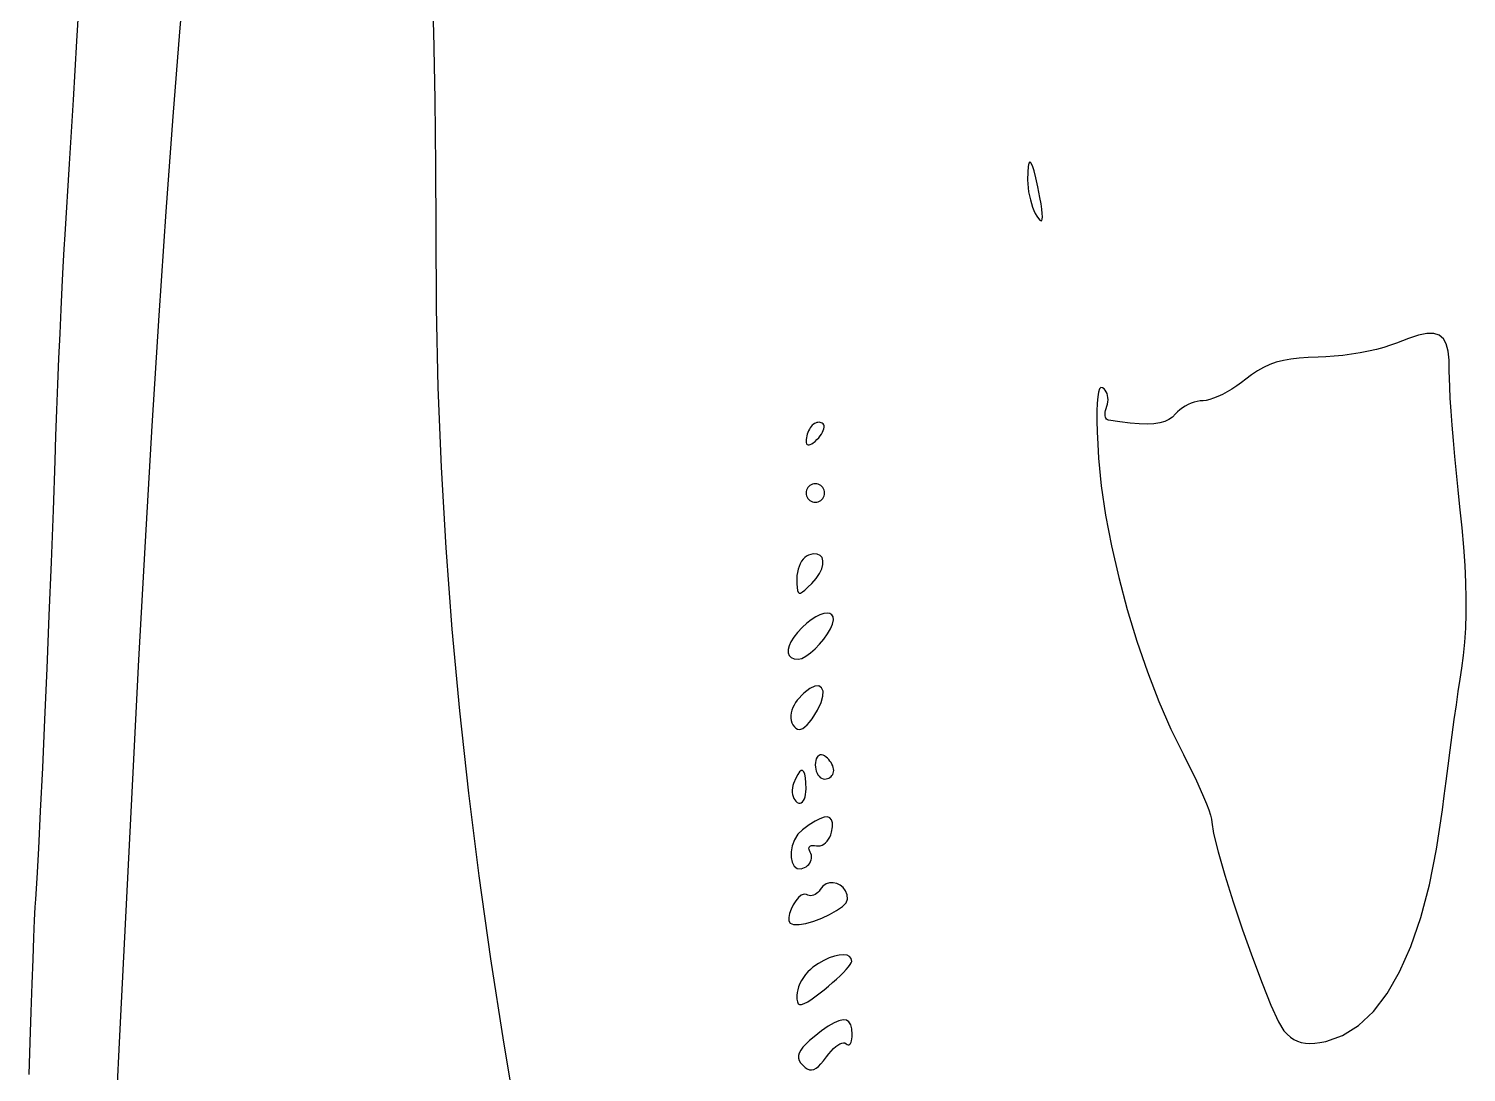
# Model space of a CAD drawing. Header units: millimetres. Extents: x 0 to 1242, y -2208 to 0.
# Drawn here: x 170.7 to 326.6, y -1935.8 to -1822.7 of the extents above; entities that cross this region are included whole.
import ezdxf

# ---------------------------------------------------------------- set-up
doc = ezdxf.new("R2010")
doc.units = ezdxf.units.MM
doc.layers.get('0').update_dxf_attribs({"linetype": 'CONTINUOUS'})

msp = doc.modelspace()

# ---------------------------------------------------------------- linework, layer by layer
for p, q in [((187.104689, -1823.04108), (187.787016, -1815.232)), ((214.367304, -1815.635104), (214.593987, -1822.990297)), ((176.265592, -1818.099392), (175.923171, -1824.039351)), ((186.381808, -1832.20304), (187.104689, -1823.04108)), ((214.593987, -1822.990297), (214.754568, -1830.352288)), ((175.923171, -1824.039351), (175.541504, -1830.398464)), ((175.541504, -1830.398464), (175.112233, -1837.333193)), ((214.754568, -1830.352288), (214.842441, -1837.571911)), ((185.632875, -1842.511), (186.381808, -1832.20304)), ((175.112233, -1837.333193), (174.627, -1845)), ((279.146121, -1837.266746), (279.070744, -1837.636064)), ((279.250232, -1837.129352), (279.146121, -1837.266746)), ((279.380875, -1837.22075), (279.250232, -1837.129352)), ((279.535848, -1837.537808), (279.380875, -1837.22075)), ((214.842441, -1837.571911), (214.851, -1844.5)), ((279.026303, -1838.240438), (279.015, -1839.083)), ((279.070744, -1837.636064), (279.026303, -1838.240438)), ((279.712949, -1838.077394), (279.535848, -1837.537808)), ((279.909976, -1838.836376), (279.712949, -1838.077394)), ((280.124727, -1839.811622), (279.909976, -1838.836376)), ((279.015, -1839.083), (279.030552, -1839.493348)), ((279.015, -1839.083), (279.015, -1839.083)), ((279.030552, -1839.493348), (279.070416, -1839.921504)), ((279.070416, -1839.921504), (279.132504, -1840.359236)), ((279.132504, -1840.359236), (279.214728, -1840.798312)), ((280.355, -1841), (280.124727, -1839.811622)), ((279.214728, -1840.798312), (279.315, -1841.2305)), ((279.315, -1841.2305), (279.431232, -1841.647568)), ((279.431232, -1841.647568), (279.561336, -1842.041284)), ((279.561336, -1842.041284), (279.703224, -1842.403416)), ((280.473972, -1841.682751), (280.355, -1841)), ((280.559536, -1842.254688), (280.473972, -1841.682751)), ((184.872392, -1853.75808), (185.632875, -1842.511)), ((279.703224, -1842.403416), (279.854808, -1842.725732)), ((279.854808, -1842.725732), (280.014, -1843)), ((280.014, -1843), (280.203908, -1843.266839)), ((280.203908, -1843.266839), (280.358584, -1843.433472)), ((280.358584, -1843.433472), (280.478256, -1843.498573)), ((280.478256, -1843.498573), (280.563152, -1843.460816)), ((280.611464, -1842.717137), (280.559536, -1842.254688)), ((280.563152, -1843.460816), (280.6135, -1843.318875)), ((280.629528, -1843.071424), (280.611464, -1842.717137)), ((280.6135, -1843.318875), (280.629528, -1843.071424)), ((174.627, -1845), (174.532068, -1846.584425)), ((214.851, -1844.5), (214.888063, -1852.983974)), ((174.532068, -1846.584425), (174.428184, -1848.4984)), ((174.428184, -1848.4984), (174.317616, -1850.690475)), ((174.317616, -1850.690475), (174.202632, -1853.1092)), ((174.202632, -1853.1092), (174.0855, -1855.703125)), ((184.114861, -1865.7374), (184.872392, -1853.75808)), ((214.888063, -1852.983974), (215.082224, -1861.558752)), ((174.0855, -1855.703125), (173.968488, -1858.4208)), ((321.394016, -1855.91252), (320.295792, -1856.257995)), ((322.308544, -1855.734985), (321.394016, -1855.91252)), ((323.053248, -1855.7328), (322.308544, -1855.734985)), ((323.642, -1855.913375), (323.053248, -1855.7328)), ((324.088672, -1856.28412), (323.642, -1855.913375)), ((315.9684, -1857.63632), (315.059375, -1857.81225)), ((316.834825, -1857.44035), (315.9684, -1857.63632)), ((317.6408, -1857.22752), (316.834825, -1857.44035)), ((318.368475, -1857.00101), (317.6408, -1857.22752)), ((319, -1856.764), (318.368475, -1857.00101)), ((320.295792, -1856.257995), (319, -1856.764)), ((319, -1856.764), (319, -1856.764)), ((324.407136, -1856.852445), (324.088672, -1856.28412)), ((324.611264, -1857.62576), (324.407136, -1856.852445)), ((324.714928, -1858.611475), (324.611264, -1857.62576)), ((173.968488, -1858.4208), (173.853864, -1861.210775)), ((305.265672, -1859.091872), (304.587156, -1859.397011)), ((305.982, -1858.840625), (305.265672, -1859.091872)), ((306.746688, -1858.640048), (305.982, -1858.840625)), ((307.570284, -1858.486919), (306.746688, -1858.640048)), ((308.463336, -1858.378016), (307.570284, -1858.486919)), ((309.436392, -1858.310117), (308.463336, -1858.378016)), ((310.5, -1858.28), (309.436392, -1858.310117)), ((311.354275, -1858.25197), (310.5, -1858.28)), ((312.2552, -1858.188), (311.354275, -1858.25197)), ((313.184925, -1858.09127), (312.2552, -1858.188)), ((314.1256, -1857.96496), (313.184925, -1858.09127)), ((315.059375, -1857.81225), (314.1256, -1857.96496)), ((324.732, -1859.817), (324.714928, -1858.611475)), ((302.673, -1860.668), (302.192552, -1861.044822)), ((303.301368, -1860.181853), (302.673, -1860.668)), ((303.935904, -1859.759264), (303.301368, -1860.181853)), ((304.587156, -1859.397011), (303.935904, -1859.759264)), ((324.738198, -1860.557092), (324.732, -1859.817)), ((324.774984, -1861.541216), (324.738198, -1860.557092)), ((173.853864, -1861.210775), (173.743896, -1864.0216)), ((215.082224, -1861.558752), (215.432841, -1870.216618)), ((286.708901, -1862.069289), (286.619552, -1862.587688)), ((286.827224, -1861.728496), (286.708901, -1862.069289)), ((286.974323, -1861.568627), (286.827224, -1861.728496)), ((287.15, -1861.593), (286.974323, -1861.568627)), ((287.302514, -1861.709866), (287.15, -1861.593)), ((287.433632, -1861.856648), (287.302514, -1861.709866)), ((287.542418, -1862.029122), (287.433632, -1861.856648)), ((287.627936, -1862.223064), (287.542418, -1862.029122)), ((287.68925, -1862.43425), (287.627936, -1862.223064)), ((300.148, -1862.31475), (299.654832, -1862.548352)), ((300.658088, -1862.042688), (300.148, -1862.31475)), ((301.175364, -1861.737074), (300.658088, -1862.042688)), ((301.690096, -1861.402816), (301.175364, -1861.737074)), ((302.192552, -1861.044822), (301.690096, -1861.402816)), ((324.839946, -1862.738544), (324.774984, -1861.541216)), ((286.559375, -1863.280375), (286.528568, -1864.144032)), ((286.619552, -1862.587688), (286.559375, -1863.280375)), ((287.46724, -1864.047984), (287.522475, -1863.828773)), ((287.522475, -1863.828773), (287.6, -1863.601)), ((287.6, -1863.601), (287.673746, -1863.366954)), ((287.673746, -1863.366954), (287.718608, -1863.129032)), ((287.725424, -1862.658456), (287.68925, -1862.43425)), ((287.718608, -1863.129032), (287.735522, -1862.891458)), ((287.735522, -1862.891458), (287.725424, -1862.658456)), ((295.801828, -1863.777091), (295.521552, -1863.982784)), ((296.104736, -1863.589032), (295.801828, -1863.777091)), ((296.424, -1863.421625), (296.104736, -1863.589032)), ((296.753344, -1863.277888), (296.424, -1863.421625)), ((297.086492, -1863.160839), (296.753344, -1863.277888)), ((297.417168, -1863.073496), (297.086492, -1863.160839)), ((297.739096, -1863.018877), (297.417168, -1863.073496)), ((298.046, -1863), (297.739096, -1863.018877)), ((298.374168, -1862.969318), (298.046, -1863)), ((298.758184, -1862.880544), (298.374168, -1862.969318)), ((299.188316, -1862.738586), (298.758184, -1862.880544)), ((299.654832, -1862.548352), (299.188316, -1862.738586)), ((324.930672, -1864.118248), (324.839946, -1862.738544)), ((173.743896, -1864.0216), (173.640852, -1866.801825)), ((256.030258, -1865.419077), (255.903312, -1865.483208)), ((256.159736, -1865.373864), (256.030258, -1865.419077)), ((256.28925, -1865.347875), (256.159736, -1865.373864)), ((256.416304, -1865.341416), (256.28925, -1865.347875)), ((256.538402, -1865.354793), (256.416304, -1865.341416)), ((256.653048, -1865.388312), (256.538402, -1865.354793)), ((256.757746, -1865.442279), (256.653048, -1865.388312)), ((286.528568, -1864.144032), (286.527329, -1865.175341)), ((286.527329, -1865.175341), (286.555856, -1866.370984)), ((287.42208, -1864.448072), (287.433905, -1864.255471)), ((287.431375, -1864.622625), (287.42208, -1864.448072)), ((287.4614, -1864.775968), (287.431375, -1864.622625)), ((287.433905, -1864.255471), (287.46724, -1864.047984)), ((287.511765, -1864.904939), (287.4614, -1864.775968)), ((287.58208, -1865.006376), (287.511765, -1864.904939)), ((287.671955, -1865.077117), (287.58208, -1865.006376)), ((287.781, -1865.114), (287.671955, -1865.077117)), ((289.033783, -1865.298487), (287.781, -1865.114)), ((290.141744, -1865.429496), (289.033783, -1865.298487)), ((291.115401, -1865.506049), (290.141744, -1865.429496)), ((293.335728, -1865.399192), (292.701875, -1865.491875)), ((293.877349, -1865.248141), (293.335728, -1865.399192)), ((294.337256, -1865.037744), (293.877349, -1865.248141)), ((294.725967, -1864.767023), (294.337256, -1865.037744)), ((295.054, -1864.435), (294.725967, -1864.767023)), ((295.270184, -1864.203093), (295.054, -1864.435)), ((295.521552, -1863.982784), (295.270184, -1864.203093)), ((325.04475, -1865.6495), (324.930672, -1864.118248)), ((173.640852, -1866.801825), (173.547, -1869.5)), ((183.374784, -1878.24208), (184.114861, -1865.7374)), ((255.074709, -1866.818045), (255.034136, -1867.00684)), ((255.129088, -1866.6282), (255.074709, -1866.818045)), ((255.195875, -1866.440875), (255.129088, -1866.6282)), ((255.273672, -1866.25964), (255.195875, -1866.440875)), ((255.361081, -1866.088065), (255.273672, -1866.25964)), ((255.456704, -1865.92972), (255.361081, -1866.088065)), ((255.559143, -1865.788175), (255.456704, -1865.92972)), ((255.667, -1865.667), (255.559143, -1865.788175)), ((255.781394, -1865.565951), (255.667, -1865.667)), ((255.667, -1865.667), (255.667, -1865.667)), ((255.903312, -1865.483208), (255.781394, -1865.565951)), ((256.367537, -1867.018875), (256.529616, -1866.81748)), ((256.529616, -1866.81748), (256.667839, -1866.616385)), ((256.667839, -1866.616385), (256.780808, -1866.41916)), ((256.85, -1865.517), (256.757746, -1865.442279)), ((256.780808, -1866.41916), (256.867125, -1866.229375)), ((256.917913, -1865.616035), (256.85, -1865.517)), ((256.867125, -1866.229375), (256.925392, -1866.0506)), ((256.952184, -1865.74036), (256.917913, -1865.616035)), ((256.925392, -1866.0506), (256.954211, -1865.886405)), ((256.954211, -1865.886405), (256.952184, -1865.74036)), ((286.555856, -1866.370984), (286.614347, -1867.727643)), ((291.965272, -1865.527168), (291.115401, -1865.506049)), ((292.701875, -1865.491875), (291.965272, -1865.527168)), ((325.179768, -1867.301472), (325.04475, -1865.6495)), ((255.008767, -1867.191015), (255, -1867.367)), ((255, -1867.367), (255.013765, -1867.534277)), ((255.034136, -1867.00684), (255.008767, -1867.191015)), ((255.013765, -1867.534277), (255.0542, -1867.660616)), ((255.0542, -1867.660616), (255.120015, -1867.746179)), ((255.120015, -1867.746179), (255.20992, -1867.791128)), ((255.20992, -1867.791128), (255.322625, -1867.795625)), ((255.322625, -1867.795625), (255.45684, -1867.759832)), ((255.45684, -1867.759832), (255.611275, -1867.683911)), ((255.611275, -1867.683911), (255.78464, -1867.568024)), ((255.78464, -1867.568024), (255.975645, -1867.412333)), ((255.975645, -1867.412333), (256.183, -1867.217)), ((256.183, -1867.217), (256.367537, -1867.018875)), ((286.614347, -1867.727643), (286.703, -1869.242)), ((325.333314, -1869.043336), (325.179768, -1867.301472)), ((173.547, -1869.5), (173.359763, -1874.853837)), ((286.703, -1869.242), (286.987437, -1872.213978)), ((325.502976, -1870.844264), (325.333314, -1869.043336)), ((215.432841, -1870.216618), (215.939272, -1878.949856)), ((325.686342, -1872.673428), (325.502976, -1870.844264)), ((255.01315, -1872.83835), (255, -1873)), ((255, -1873), (255.01315, -1873.16165)), ((255, -1873), (255, -1873)), ((255.0512, -1872.6848), (255.01315, -1872.83835)), ((255.01315, -1873.16165), (255.0512, -1873.3152)), ((255.11205, -1872.54145), (255.0512, -1872.6848)), ((255.1936, -1872.4104), (255.11205, -1872.54145)), ((255.29375, -1872.29375), (255.1936, -1872.4104)), ((255.4104, -1872.1936), (255.29375, -1872.29375)), ((255.54145, -1872.11205), (255.4104, -1872.1936)), ((255.6848, -1872.0512), (255.54145, -1872.11205)), ((255.83835, -1872.01315), (255.6848, -1872.0512)), ((256, -1872), (255.83835, -1872.01315)), ((256.16165, -1872.01315), (256, -1872)), ((256.3152, -1872.0512), (256.16165, -1872.01315)), ((256.45855, -1872.11205), (256.3152, -1872.0512)), ((256.5896, -1872.1936), (256.45855, -1872.11205)), ((256.70625, -1872.29375), (256.5896, -1872.1936)), ((256.8064, -1872.4104), (256.70625, -1872.29375)), ((256.88795, -1872.54145), (256.8064, -1872.4104)), ((256.9488, -1872.6848), (256.88795, -1872.54145)), ((256.98685, -1872.83835), (256.9488, -1872.6848)), ((256.9488, -1873.3152), (256.98685, -1873.16165)), ((257, -1873), (256.98685, -1872.83835)), ((256.98685, -1873.16165), (257, -1873)), ((286.987437, -1872.213978), (287.458096, -1875.396064)), ((325.881, -1874.5), (325.686342, -1872.673428)), ((255.0512, -1873.3152), (255.11205, -1873.45855)), ((255.11205, -1873.45855), (255.1936, -1873.5896)), ((255.1936, -1873.5896), (255.29375, -1873.70625)), ((255.29375, -1873.70625), (255.4104, -1873.8064)), ((255.4104, -1873.8064), (255.54145, -1873.88795)), ((255.54145, -1873.88795), (255.6848, -1873.9488)), ((255.6848, -1873.9488), (255.83835, -1873.98685)), ((255.83835, -1873.98685), (256, -1874)), ((256, -1874), (256.16165, -1873.98685)), ((256.16165, -1873.98685), (256.3152, -1873.9488)), ((256.3152, -1873.9488), (256.45855, -1873.88795)), ((256.45855, -1873.88795), (256.5896, -1873.8064)), ((256.5896, -1873.8064), (256.70625, -1873.70625)), ((256.70625, -1873.70625), (256.8064, -1873.5896)), ((256.8064, -1873.5896), (256.88795, -1873.45855)), ((256.88795, -1873.45855), (256.9488, -1873.3152)), ((326.114696, -1876.765061), (325.881, -1874.5)), ((173.359763, -1874.853837), (173.148904, -1880.494816)), ((287.458096, -1875.396064), (288.098099, -1878.729386)), ((326.300488, -1878.878688), (326.114696, -1876.765061)), ((182.666663, -1891.06524), (183.374784, -1878.24208)), ((215.939272, -1878.949856), (216.600875, -1887.75075)), ((288.098099, -1878.729386), (288.890568, -1882.155072)), ((326.438532, -1880.854747), (326.300488, -1878.878688)), ((173.148904, -1880.494816), (172.921401, -1886.264939)), ((254.242144, -1880.957648), (254.140157, -1881.272279)), ((254.367375, -1880.665625), (254.242144, -1880.957648)), ((254.513216, -1880.401592), (254.367375, -1880.665625)), ((254.677033, -1880.170931), (254.513216, -1880.401592)), ((254.856192, -1879.979024), (254.677033, -1880.170931)), ((255.048059, -1879.831253), (254.856192, -1879.979024)), ((255.25, -1879.733), (255.048059, -1879.831253)), ((255.77908, -1879.607803), (255.25, -1879.733)), ((255.25, -1879.733), (255.25, -1879.733)), ((256.204, -1879.623144), (255.77908, -1879.607803)), ((256.52278, -1879.762421), (256.204, -1879.623144)), ((256.73344, -1880.009032), (256.52278, -1879.762421)), ((256.6969, -1881.226849), (256.82248, -1880.757848)), ((256.834, -1880.346375), (256.73344, -1880.009032)), ((256.82248, -1880.757848), (256.834, -1880.346375)), ((326.528984, -1882.707104), (326.438532, -1880.854747)), ((254.016451, -1881.947837), (254, -1882.298)), ((254, -1882.298), (254.005072, -1882.829362)), ((254.064048, -1881.604136), (254.016451, -1881.947837)), ((254.140157, -1881.272279), (254.064048, -1881.604136)), ((255.616, -1882.813), (256.09564, -1882.271027)), ((256.09564, -1882.271027), (256.45528, -1881.736776)), ((256.45528, -1881.736776), (256.6969, -1881.226849)), ((288.890568, -1882.155072), (289.818625, -1885.61425)), ((254.005072, -1882.829362), (254.025216, -1883.247816)), ((254.025216, -1883.247816), (254.067824, -1883.555714)), ((254.067824, -1883.555714), (254.140288, -1883.755408)), ((254.140288, -1883.755408), (254.25, -1883.84925)), ((254.25, -1883.84925), (254.404352, -1883.839592)), ((254.404352, -1883.839592), (254.610736, -1883.728786)), ((254.610736, -1883.728786), (254.876544, -1883.519184)), ((254.876544, -1883.519184), (255.209168, -1883.213138)), ((255.209168, -1883.213138), (255.616, -1882.813)), ((326.572, -1884.449625), (326.528984, -1882.707104)), ((289.818625, -1885.61425), (290.865392, -1889.048048)), ((326.567736, -1886.096176), (326.572, -1884.449625)), ((172.921401, -1886.264939), (172.684232, -1892.006208)), ((255.069739, -1887.111854), (254.571, -1887.571)), ((255.564992, -1886.728752), (255.069739, -1887.111854)), ((256.044813, -1886.424598), (255.564992, -1886.728752)), ((256.497256, -1886.202296), (256.044813, -1886.424598)), ((256.910375, -1886.06475), (256.497256, -1886.202296)), ((257.272224, -1886.014864), (256.910375, -1886.06475)), ((257.570857, -1886.055542), (257.272224, -1886.014864)), ((257.794328, -1886.189688), (257.570857, -1886.055542)), ((257.659648, -1887.71232), (257.878366, -1887.198265)), ((257.930691, -1886.420206), (257.794328, -1886.189688)), ((257.878366, -1887.198265), (257.968, -1886.75)), ((257.968, -1886.75), (257.930691, -1886.420206)), ((326.516348, -1887.660623), (326.567736, -1886.096176)), ((216.600875, -1887.75075), (217.417008, -1896.611584)), ((253.663232, -1888.636096), (253.359843, -1889.125309)), ((254.067289, -1888.115347), (253.663232, -1888.636096)), ((254.571, -1887.571), (254.067289, -1888.115347)), ((254.571, -1887.571), (254.571, -1887.571)), ((256.930864, -1888.83136), (257.335822, -1888.265555)), ((257.335822, -1888.265555), (257.659648, -1887.71232)), ((326.417992, -1889.156832), (326.516348, -1887.660623)), ((253.158136, -1889.575048), (253.059125, -1889.977375)), ((253.059125, -1889.977375), (253.063824, -1890.324352)), ((253.063824, -1890.324352), (253.173247, -1890.608041)), ((253.359843, -1889.125309), (253.158136, -1889.575048)), ((254.979232, -1890.68808), (255.468958, -1890.338095)), ((255.468958, -1890.338095), (255.973456, -1889.89424)), ((255.973456, -1889.89424), (256.46875, -1889.383125)), ((256.46875, -1889.383125), (256.930864, -1888.83136)), ((290.865392, -1889.048048), (292.013991, -1892.397594)), ((326.272824, -1890.598669), (326.417992, -1889.156832)), ((182.005, -1904), (182.666663, -1891.06524)), ((253.173247, -1890.608041), (253.388408, -1890.820504)), ((253.388408, -1890.820504), (253.710321, -1890.953803)), ((253.710321, -1890.953803), (254.14, -1891)), ((254.14, -1891), (254.528254, -1890.917585)), ((254.528254, -1890.917585), (254.979232, -1890.68808)), ((326.081, -1892), (326.272824, -1890.598669)), ((172.684232, -1892.006208), (172.444375, -1897.560625)), ((292.013991, -1892.397594), (293.247544, -1895.604016)), ((325.707688, -1894.501968), (325.903836, -1893.167116)), ((325.903836, -1893.167116), (326.081, -1892)), ((254.76011, -1894.683887), (254.036, -1895.456)), ((255.4034, -1894.182656), (254.76011, -1894.683887)), ((255.94931, -1893.931769), (255.4034, -1894.182656)), ((256.38128, -1893.910688), (255.94931, -1893.931769)), ((256.68275, -1894.098875), (256.38128, -1893.910688)), ((256.63856, -1895.713664), (256.82795, -1895.020901)), ((256.83716, -1894.475792), (256.68275, -1894.098875)), ((256.82795, -1895.020901), (256.83716, -1894.475792)), ((325.496972, -1895.972312), (325.707688, -1894.501968)), ((253.466848, -1896.546032), (253.399875, -1896.835625)), ((253.564949, -1896.257711), (253.466848, -1896.546032)), ((253.693176, -1895.976224), (253.564949, -1896.257711)), ((253.850527, -1895.707133), (253.693176, -1895.976224)), ((254.036, -1895.456), (253.850527, -1895.707133)), ((254.036, -1895.456), (254.036, -1895.456)), ((255.653, -1897.46), (256.25243, -1896.533543)), ((256.25243, -1896.533543), (256.63856, -1895.713664)), ((293.247544, -1895.604016), (294.549173, -1898.608442)), ((325.276104, -1897.545904), (325.496972, -1895.972312)), ((172.444375, -1897.560625), (172.208808, -1902.770192)), ((217.417008, -1896.611584), (218.387029, -1905.524642)), ((253.365032, -1897.120928), (253.363321, -1897.396379)), ((253.363321, -1897.396379), (253.395744, -1897.656416)), ((253.399875, -1896.835625), (253.365032, -1897.120928)), ((253.395744, -1897.656416), (253.463303, -1897.895477)), ((253.463303, -1897.895477), (253.567, -1898.108)), ((253.567, -1898.108), (253.728467, -1898.334665)), ((254.874761, -1898.347715), (255.114264, -1898.11952)), ((255.114264, -1898.11952), (255.373003, -1897.823825)), ((255.373003, -1897.823825), (255.653, -1897.46)), ((325.0495, -1899.1905), (325.276104, -1897.545904)), ((253.728467, -1898.334665), (253.895016, -1898.49824)), ((253.895016, -1898.49824), (254.068669, -1898.598095)), ((254.068669, -1898.598095), (254.251448, -1898.6336)), ((254.251448, -1898.6336), (254.445375, -1898.604125)), ((254.445375, -1898.604125), (254.652472, -1898.50904)), ((254.652472, -1898.50904), (254.874761, -1898.347715)), ((294.549173, -1898.608442), (295.902, -1901.352)), ((324.821576, -1900.873856), (325.0495, -1899.1905)), ((324.596748, -1902.563728), (324.821576, -1900.873856)), ((172.208808, -1902.770192), (171.984509, -1907.476911)), ((256.01315, -1902.197221), (256, -1902.441)), ((256, -1902.441), (256.01315, -1902.692903)), ((256, -1902.441), (256, -1902.441)), ((256.0512, -1901.981408), (256.01315, -1902.197221)), ((256.01315, -1902.692903), (256.0512, -1902.932224)), ((256.11205, -1901.795547), (256.0512, -1901.981408)), ((256.1936, -1901.641624), (256.11205, -1901.795547)), ((256.29375, -1901.521625), (256.1936, -1901.641624)), ((256.4104, -1901.437536), (256.29375, -1901.521625)), ((256.54145, -1901.391343), (256.4104, -1901.437536)), ((256.6848, -1901.385032), (256.54145, -1901.391343)), ((256.83835, -1901.420589), (256.6848, -1901.385032)), ((257, -1901.5), (256.83835, -1901.420589)), ((257.16165, -1901.612286), (257, -1901.5)), ((257.3152, -1901.742968), (257.16165, -1901.612286)), ((257.45855, -1901.888782), (257.3152, -1901.742968)), ((257.5896, -1902.046464), (257.45855, -1901.888782)), ((257.70625, -1902.21275), (257.5896, -1902.046464)), ((257.8064, -1902.384376), (257.70625, -1902.21275)), ((257.88795, -1902.558078), (257.8064, -1902.384376)), ((257.9488, -1902.730592), (257.88795, -1902.558078)), ((257.98685, -1902.898654), (257.9488, -1902.730592)), ((295.902, -1901.352), (296.402816, -1902.316943)), ((296.402816, -1902.316943), (296.878528, -1903.270744)), ((324.379432, -1904.227872), (324.596748, -1902.563728)), ((181.299524, -1918.26305), (182.005, -1904)), ((253.881471, -1903.917062), (253.651, -1904.468)), ((254.095808, -1903.503896), (253.881471, -1903.917062)), ((254.292097, -1903.227674), (254.095808, -1903.503896)), ((254.468424, -1903.087568), (254.292097, -1903.227674)), ((254.622875, -1903.08275), (254.468424, -1903.087568)), ((254.753536, -1903.212392), (254.622875, -1903.08275)), ((254.858493, -1903.475666), (254.753536, -1903.212392)), ((254.935832, -1903.871744), (254.858493, -1903.475666)), ((254.983639, -1904.399798), (254.935832, -1903.871744)), ((256.0512, -1902.932224), (256.11205, -1903.155681)), ((256.11205, -1903.155681), (256.1936, -1903.359992)), ((256.1936, -1903.359992), (256.29375, -1903.541875)), ((256.29375, -1903.541875), (256.4104, -1903.698048)), ((256.4104, -1903.698048), (256.54145, -1903.825229)), ((256.54145, -1903.825229), (256.6848, -1903.920136)), ((256.6848, -1903.920136), (256.83835, -1903.979487)), ((256.83835, -1903.979487), (257, -1904)), ((257, -1904), (257.16165, -1903.987638)), ((257.16165, -1903.987638), (257.3152, -1903.951864)), ((257.3152, -1903.951864), (257.45855, -1903.894646)), ((257.45855, -1903.894646), (257.5896, -1903.817952)), ((257.5896, -1903.817952), (257.70625, -1903.72375)), ((257.70625, -1903.72375), (257.8064, -1903.614008)), ((257.8064, -1903.614008), (257.88795, -1903.490694)), ((257.88795, -1903.490694), (257.9488, -1903.355776)), ((257.9488, -1903.355776), (257.98685, -1903.211222)), ((258, -1903.059), (257.98685, -1902.898654)), ((257.98685, -1903.211222), (258, -1903.059)), ((296.878528, -1903.270744), (297.322632, -1904.198061)), ((297.322632, -1904.198061), (297.728624, -1905.083552)), ((324.174044, -1905.834044), (324.379432, -1904.227872)), ((218.387029, -1905.524642), (219.510296, -1914.482208)), ((253.522336, -1904.960824), (253.499764, -1905.207206)), ((253.499764, -1905.207206), (253.503928, -1905.447792)), ((253.503928, -1905.447792), (253.534, -1905.67825)), ((253.572472, -1904.712978), (253.522336, -1904.960824)), ((253.534, -1905.67825), (253.589152, -1905.894248)), ((253.651, -1904.468), (253.572472, -1904.712978)), ((253.589152, -1905.894248), (253.668556, -1906.091454)), ((253.651, -1904.468), (253.651, -1904.468)), ((254.814976, -1906.15836), (254.892918, -1905.936725)), ((254.892918, -1905.936725), (254.951072, -1905.67756)), ((254.951072, -1905.67756), (254.987434, -1905.383955)), ((255, -1905.059), (254.983639, -1904.399798)), ((254.987434, -1905.383955), (255, -1905.059)), ((297.728624, -1905.083552), (298.09, -1905.911875)), ((298.09, -1905.911875), (298.400256, -1906.667688)), ((323.985, -1907.35), (324.174044, -1905.834044)), ((171.984509, -1907.476911), (171.778456, -1911.522784)), ((253.668556, -1906.091454), (253.771384, -1906.265536)), ((253.771384, -1906.265536), (253.896808, -1906.412162)), ((253.896808, -1906.412162), (254.044, -1906.527)), ((254.044, -1906.527), (254.198586, -1906.595435)), ((254.198586, -1906.595435), (254.345408, -1906.6078)), ((254.345408, -1906.6078), (254.482462, -1906.567185)), ((254.482462, -1906.567185), (254.607744, -1906.47668)), ((254.607744, -1906.47668), (254.71925, -1906.339375)), ((254.71925, -1906.339375), (254.814976, -1906.15836)), ((298.400256, -1906.667688), (298.652888, -1907.335649)), ((298.652888, -1907.335649), (298.841392, -1907.900416)), ((323.361905, -1911.585889), (323.985, -1907.35)), ((255.342262, -1908.967459), (254.625, -1909.484)), ((255.970496, -1908.571632), (255.342262, -1908.967459)), ((256.509474, -1908.296513), (255.970496, -1908.571632)), ((256.958968, -1908.142096), (256.509474, -1908.296513)), ((257.31875, -1908.108375), (256.958968, -1908.142096)), ((257.588592, -1908.195344), (257.31875, -1908.108375)), ((257.768266, -1908.402997), (257.588592, -1908.195344)), ((257.857544, -1908.731328), (257.768266, -1908.402997)), ((257.856198, -1909.180331), (257.857544, -1908.731328)), ((298.841392, -1907.900416), (298.959264, -1908.346647)), ((298.959264, -1908.346647), (299, -1908.659)), ((299, -1908.659), (299.176371, -1909.913612)), ((253.740648, -1910.574768), (253.493367, -1911.218552)), ((254.116461, -1909.982056), (253.740648, -1910.574768)), ((254.625, -1909.484), (254.116461, -1909.982056)), ((254.625, -1909.484), (254.625, -1909.484)), ((257.2932, -1910.728704), (257.446525, -1910.521822)), ((257.446525, -1910.521822), (257.5784, -1910.287688)), ((257.5784, -1910.287688), (257.685375, -1910.029386)), ((257.685375, -1910.029386), (257.764, -1909.75)), ((257.764, -1909.75), (257.856198, -1909.180331)), ((299.176371, -1909.913612), (299.661808, -1911.898496)), ((171.778456, -1911.522784), (171.597627, -1914.749813)), ((253.370424, -1911.869824), (253.367625, -1912.485)), ((253.493367, -1911.218552), (253.370424, -1911.869824)), ((255.312904, -1911.49884), (255.338688, -1911.396)), ((255.320576, -1911.61908), (255.312904, -1911.49884)), ((255.363132, -1911.75528), (255.320576, -1911.61908)), ((255.338688, -1911.396), (255.3965, -1911.312)), ((255.442, -1911.906), (255.363132, -1911.75528)), ((255.3965, -1911.312), (255.484912, -1911.24828)), ((255.524052, -1912.068886), (255.442, -1911.906)), ((255.484912, -1911.24828), (255.602496, -1911.20628)), ((255.575816, -1912.239728), (255.524052, -1912.068886)), ((255.602496, -1911.20628), (255.747824, -1911.18744)), ((255.747824, -1911.18744), (255.919468, -1911.1932)), ((255.919468, -1911.1932), (256.116, -1911.225)), ((256.116, -1911.225), (256.325575, -1911.246394)), ((256.325575, -1911.246394), (256.5344, -1911.222032)), ((256.5344, -1911.222032), (256.739025, -1911.154998)), ((256.739025, -1911.154998), (256.936, -1911.048376)), ((256.936, -1911.048376), (257.121875, -1910.90525)), ((257.121875, -1910.90525), (257.2932, -1910.728704)), ((299.661808, -1911.898496), (300.390797, -1914.423824)), ((322.58068, -1915.468312), (323.361905, -1911.585889)), ((253.367625, -1912.485), (253.480776, -1913.020496)), ((253.480776, -1913.020496), (253.705683, -1913.432728)), ((253.705683, -1913.432728), (254.038152, -1913.678112)), ((254.038152, -1913.678112), (254.473989, -1913.713064)), ((254.473989, -1913.713064), (255.009, -1913.494)), ((255.009, -1913.494), (255.166708, -1913.379174)), ((255.166708, -1913.379174), (255.301424, -1913.245712)), ((255.301424, -1913.245712), (255.412236, -1913.096938)), ((255.412236, -1913.096938), (255.498232, -1912.936176)), ((255.498232, -1912.936176), (255.5585, -1912.76675)), ((255.5585, -1912.76675), (255.592128, -1912.591984)), ((255.598204, -1912.415202), (255.575816, -1912.239728)), ((255.592128, -1912.591984), (255.598204, -1912.415202)), ((171.597627, -1914.749813), (171.449, -1917)), ((219.510296, -1914.482208), (220.786167, -1923.476566)), ((257.549702, -1915.245278), (257.166688, -1915.367672)), ((257.946744, -1915.230656), (257.549702, -1915.245278)), ((258.33775, -1915.31675), (257.946744, -1915.230656)), ((300.390797, -1914.423824), (301.297824, -1917.299768)), ((254.180847, -1916.846729), (253.881584, -1917.204048)), ((254.485768, -1916.591536), (254.180847, -1916.846729)), ((254.777201, -1916.472087), (254.485768, -1916.591536)), ((255.036, -1916.522), (254.777201, -1916.472087)), ((255.17813, -1916.590535), (255.036, -1916.522)), ((255.33004, -1916.62832), (255.17813, -1916.590535)), ((255.48861, -1916.636525), (255.33004, -1916.62832)), ((255.65072, -1916.61632), (255.48861, -1916.636525)), ((255.81325, -1916.568875), (255.65072, -1916.61632)), ((255.97308, -1916.49536), (255.81325, -1916.568875)), ((256.12709, -1916.396945), (255.97308, -1916.49536)), ((256.27216, -1916.2748), (256.12709, -1916.396945)), ((256.40517, -1916.130095), (256.27216, -1916.2748)), ((256.523, -1915.964), (256.40517, -1916.130095)), ((256.817766, -1915.604894), (256.523, -1915.964)), ((256.523, -1915.964), (256.523, -1915.964)), ((257.166688, -1915.367672), (256.817766, -1915.604894)), ((258.702656, -1915.496504), (258.33775, -1915.31675)), ((259.021398, -1915.762862), (258.702656, -1915.496504)), ((259.273912, -1916.108768), (259.021398, -1915.762862)), ((259.440134, -1916.527166), (259.273912, -1916.108768)), ((259.5, -1917.011), (259.440134, -1916.527166)), ((321.647115, -1918.985803), (322.58068, -1915.468312)), ((171.397103, -1917.867203), (171.330344, -1919.276824)), ((171.449, -1917), (171.397103, -1917.867203)), ((180.652872, -1931.0888), (181.299524, -1918.26305)), ((253.376616, -1918.090592), (253.209203, -1918.552581)), ((253.607125, -1917.629875), (253.376616, -1918.090592)), ((253.881584, -1917.204048), (253.607125, -1917.629875)), ((257.550272, -1918.679256), (258.313836, -1918.253603)), ((258.313836, -1918.253603), (258.933064, -1917.817072)), ((258.933064, -1917.817072), (259.348328, -1917.394569)), ((259.348328, -1917.394569), (259.5, -1917.011)), ((301.297824, -1917.299768), (302.317375, -1920.3365)), ((171.330344, -1919.276824), (171.250721, -1921.173381)), ((253.209203, -1918.552581), (253.124032, -1918.982224)), ((253.124032, -1918.982224), (253.140249, -1919.345903)), ((253.140249, -1919.345903), (253.277, -1919.61)), ((253.277, -1919.61), (253.654392, -1919.772641)), ((253.654392, -1919.772641), (254.245216, -1919.774968)), ((254.245216, -1919.774968), (254.989844, -1919.641887)), ((254.989844, -1919.641887), (255.828648, -1919.398304)), ((255.828648, -1919.398304), (256.702, -1919.069125)), ((256.702, -1919.069125), (257.550272, -1918.679256)), ((320.567, -1922.126896), (321.647115, -1918.985803)), ((171.250721, -1921.173381), (171.160232, -1923.501392)), ((302.317375, -1920.3365), (303.383936, -1923.344192)), ((258.601625, -1923.081375), (258.082864, -1923.195744)), ((259.060056, -1923.046176), (258.601625, -1923.081375)), ((259.440883, -1923.092793), (259.060056, -1923.046176)), ((259.726832, -1923.223872), (259.440883, -1923.092793)), ((319.346125, -1924.880125), (320.567, -1922.126896)), ((171.160232, -1923.501392), (171.060875, -1926.205375)), ((220.786167, -1923.476566), (222.214, -1932.5)), ((255.466991, -1924.629404), (255.198208, -1924.898752)), ((255.75, -1924.392), (255.466991, -1924.629404)), ((256.337341, -1923.987411), (255.75, -1924.392)), ((255.75, -1924.392), (255.75, -1924.392)), ((256.933448, -1923.651408), (256.337341, -1923.987411)), ((257.521047, -1923.386637), (256.933448, -1923.651408)), ((258.082864, -1923.195744), (257.521047, -1923.386637)), ((259.0405, -1924.962875), (259.34188, -1924.642384)), ((259.34188, -1924.642384), (259.58932, -1924.354377)), ((259.58932, -1924.354377), (259.77652, -1924.105328)), ((259.900629, -1923.442059), (259.726832, -1923.223872)), ((259.77652, -1924.105328), (259.89718, -1923.901711)), ((259.89718, -1923.901711), (259.945, -1923.75)), ((259.945, -1923.75), (259.900629, -1923.442059)), ((303.383936, -1923.344192), (304.431993, -1926.133016)), ((171.060875, -1926.205375), (170.954648, -1929.229848)), ((254.338656, -1926.167664), (254.195993, -1926.500792)), ((254.513875, -1925.8345), (254.338656, -1926.167664)), ((254.717984, -1925.507696), (254.513875, -1925.8345)), ((254.947317, -1925.193648), (254.717984, -1925.507696)), ((255.198208, -1924.898752), (254.947317, -1925.193648)), ((257.42158, -1926.440199), (257.87572, -1926.054512)), ((257.87572, -1926.054512), (258.30112, -1925.675413)), ((258.30112, -1925.675413), (258.69148, -1925.309376)), ((258.69148, -1925.309376), (259.0405, -1924.962875)), ((304.431993, -1926.133016), (305.396032, -1928.513144)), ((317.99028, -1927.234024), (319.346125, -1924.880125)), ((254.022999, -1927.141356), (254, -1927.436)), ((254, -1927.436), (254.013745, -1927.833559)), ((254.089552, -1926.827488), (254.022999, -1927.141356)), ((254.195993, -1926.500792), (254.089552, -1926.827488)), ((255.66144, -1927.803648), (256.244105, -1927.371551)), ((256.244105, -1927.371551), (256.945, -1926.826)), ((256.945, -1926.826), (257.42158, -1926.440199)), ((316.505255, -1929.177127), (317.99028, -1927.234024)), ((170.954648, -1929.229848), (170.843549, -1932.519329)), ((254.013745, -1927.833559), (254.06196, -1928.134992)), ((254.06196, -1928.134992), (254.155115, -1928.338133)), ((254.155115, -1928.338133), (254.30368, -1928.440816)), ((254.30368, -1928.440816), (254.518125, -1928.440875)), ((254.518125, -1928.440875), (254.80892, -1928.336144)), ((254.80892, -1928.336144), (255.186535, -1928.124457)), ((255.186535, -1928.124457), (255.66144, -1927.803648)), ((305.396032, -1928.513144), (306.210539, -1930.294748)), ((314.89684, -1930.697968), (316.505255, -1929.177127)), ((257.404288, -1930.78268), (256.681106, -1931.287245)), ((258.033042, -1930.415155), (257.404288, -1930.78268)), ((258.569864, -1930.18452), (258.033042, -1930.415155)), ((259.01725, -1930.090625), (258.569864, -1930.18452)), ((259.377696, -1930.13332), (259.01725, -1930.090625)), ((259.653698, -1930.312455), (259.377696, -1930.13332)), ((259.847752, -1930.62788), (259.653698, -1930.312455)), ((259.962354, -1931.079445), (259.847752, -1930.62788)), ((306.210539, -1930.294748), (306.81, -1931.288)), ((313.170825, -1931.785081), (314.89684, -1930.697968)), ((180.065608, -1942.46735), (180.652872, -1931.0888)), ((255.374097, -1932.342889), (254.972976, -1932.721192)), ((255.861, -1931.929), (255.374097, -1932.342889)), ((256.681106, -1931.287245), (255.861, -1931.929)), ((255.861, -1931.929), (255.861, -1931.929)), ((259.872224, -1932.521368), (259.926047, -1932.356859)), ((259.926047, -1932.356859), (259.966208, -1932.158216)), ((260, -1931.667), (259.962354, -1931.079445)), ((259.966208, -1932.158216), (259.991321, -1931.927557)), ((259.991321, -1931.927557), (260, -1931.667)), ((306.81, -1931.288), (307.158017, -1931.65156)), ((307.158017, -1931.65156), (307.514536, -1931.95596)), ((307.514536, -1931.95596), (307.885059, -1932.20258)), ((307.885059, -1932.20258), (308.275088, -1932.3928)), ((308.275088, -1932.3928), (308.690125, -1932.528)), ((310.710393, -1932.5462), (311.333, -1932.427)), ((311.333, -1932.427), (313.170825, -1931.785081)), ((170.843549, -1932.519329), (170.729576, -1936.018336)), ((222.214, -1932.5), (223.829462, -1942.187586)), ((254.266125, -1933.688125), (254.189952, -1933.969624)), ((254.189952, -1933.969624), (254.190471, -1934.238307)), ((254.420808, -1933.389256), (254.266125, -1933.688125)), ((254.655819, -1933.068463), (254.420808, -1933.389256)), ((254.972976, -1932.721192), (254.655819, -1933.068463)), ((257.224, -1934.091), (257.467847, -1933.763746)), ((257.467847, -1933.763746), (257.716416, -1933.469768)), ((257.716416, -1933.469768), (257.965249, -1933.212042)), ((257.965249, -1933.212042), (258.209888, -1932.993544)), ((258.209888, -1932.993544), (258.445875, -1932.81725)), ((258.445875, -1932.81725), (258.668752, -1932.686136)), ((258.668752, -1932.686136), (258.874061, -1932.603178)), ((258.874061, -1932.603178), (259.057344, -1932.571352)), ((259.057344, -1932.571352), (259.214143, -1932.593634)), ((259.214143, -1932.593634), (259.34, -1932.673)), ((259.34, -1932.673), (259.446689, -1932.757773)), ((259.446689, -1932.757773), (259.548032, -1932.795704)), ((259.548032, -1932.795704), (259.642643, -1932.788911)), ((259.642643, -1932.788911), (259.729136, -1932.739512)), ((259.729136, -1932.739512), (259.806125, -1932.649625)), ((259.806125, -1932.649625), (259.872224, -1932.521368)), ((308.690125, -1932.528), (309.135672, -1932.60956)), ((309.135672, -1932.60956), (309.617231, -1932.63886)), ((309.617231, -1932.63886), (310.140304, -1932.61728)), ((310.140304, -1932.61728), (310.710393, -1932.5462)), ((254.190471, -1934.238307), (254.265864, -1934.498728)), ((254.265864, -1934.498728), (254.414313, -1934.755441)), ((254.414313, -1934.755441), (254.634, -1935.013)), ((254.634, -1935.013), (254.884666, -1935.241092)), ((254.884666, -1935.241092), (255.126368, -1935.401816)), ((255.126368, -1935.401816), (255.363162, -1935.493744)), ((255.363162, -1935.493744), (255.599104, -1935.515448)), ((255.599104, -1935.515448), (255.83825, -1935.4655)), ((255.83825, -1935.4655), (256.084656, -1935.342472)), ((256.084656, -1935.342472), (256.342378, -1935.144936)), ((256.342378, -1935.144936), (256.615472, -1934.871464)), ((256.615472, -1934.871464), (256.907994, -1934.520628)), ((256.907994, -1934.520628), (257.224, -1934.091))]:
    msp.add_line(p, q)

doc.saveas('drawing.dxf')
